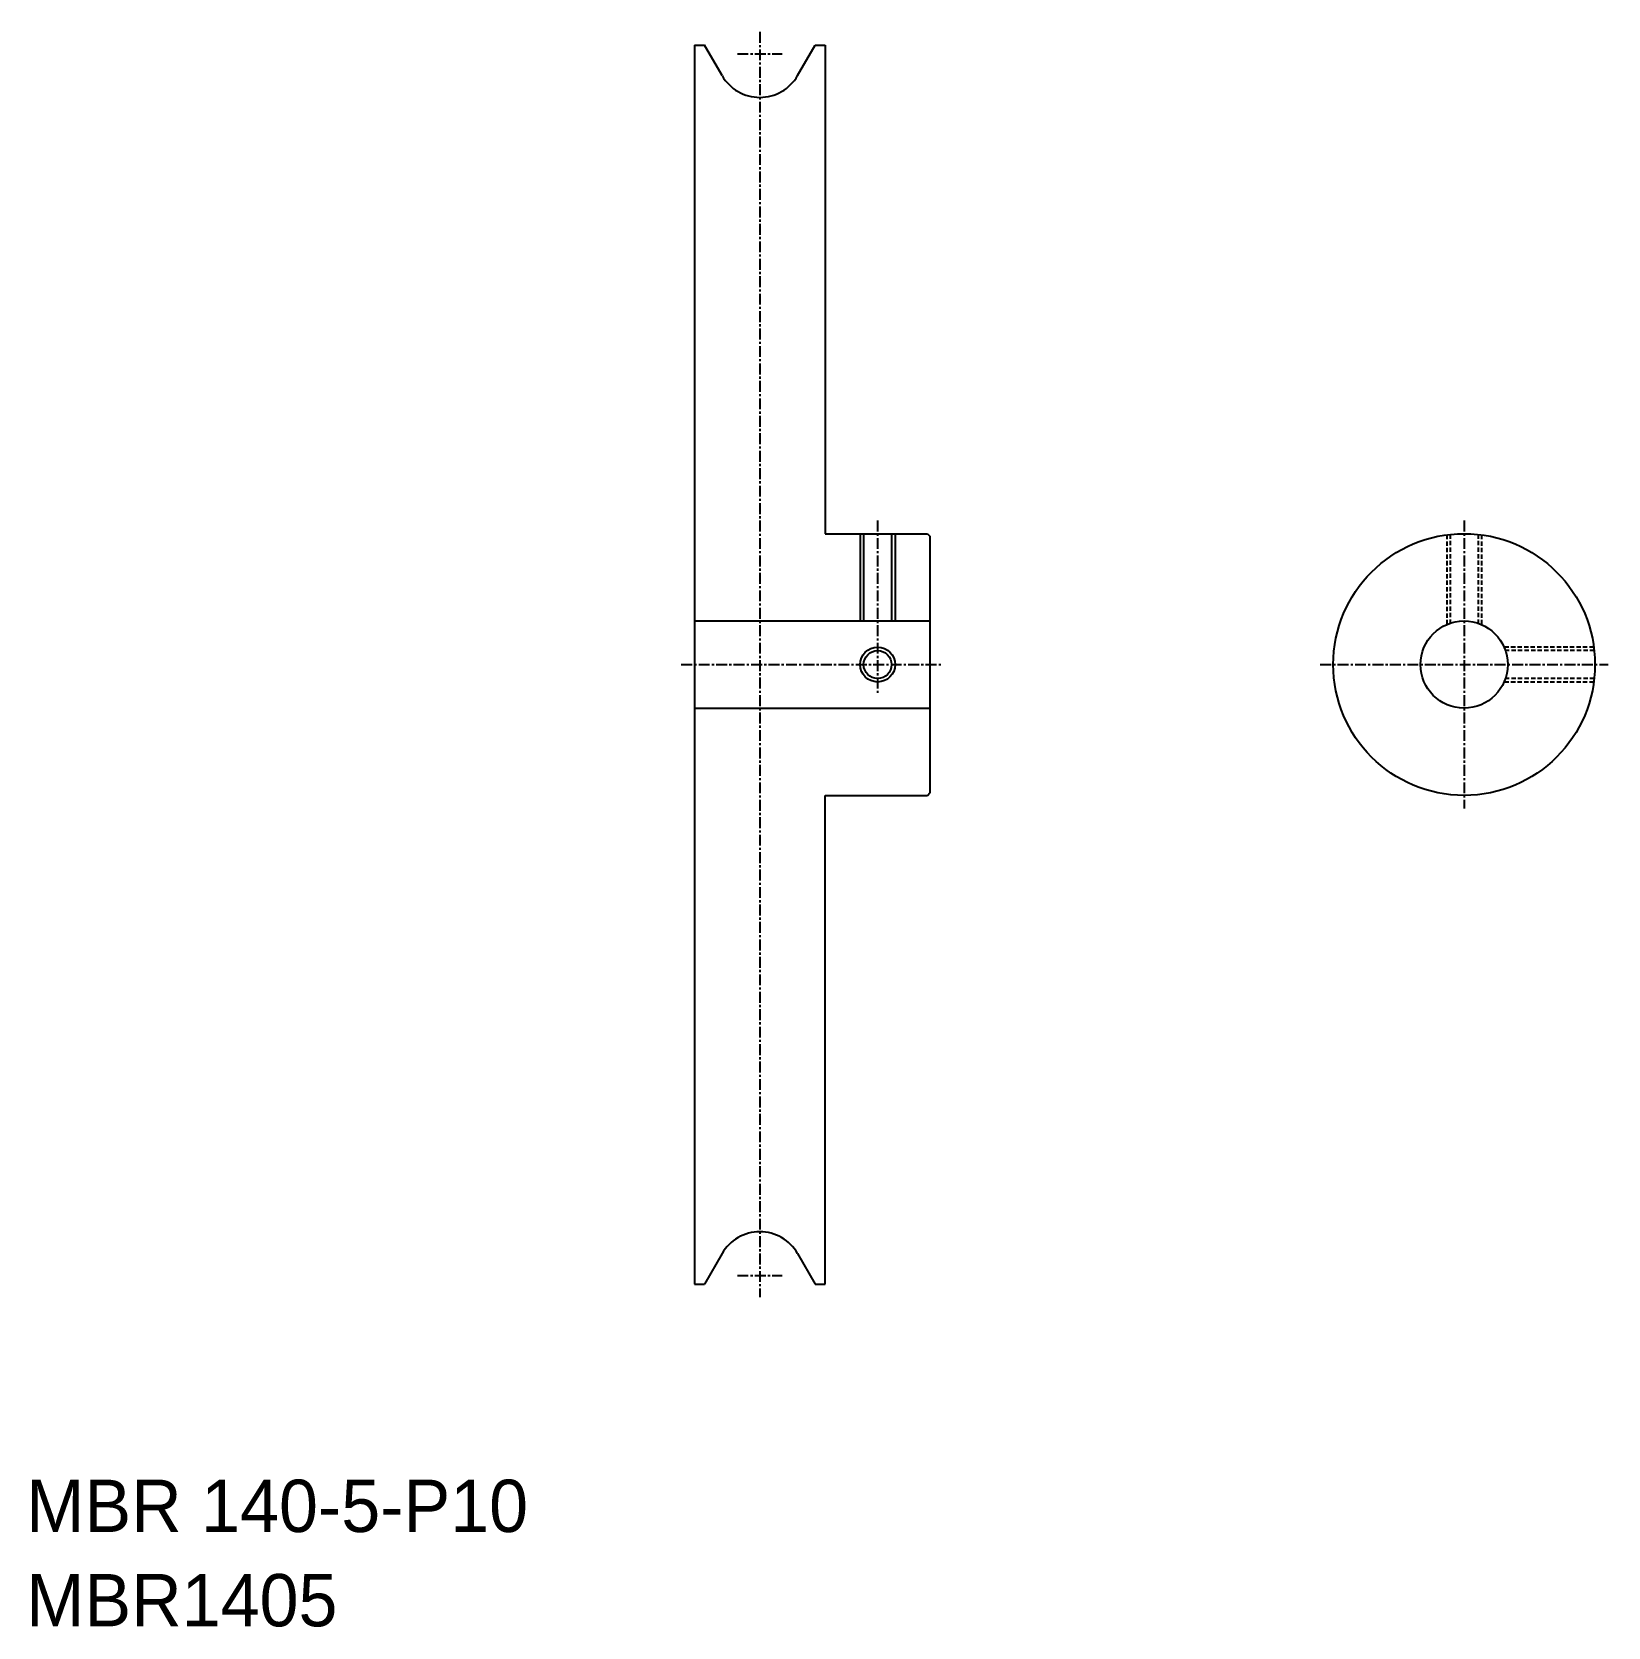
# Model space of a CAD drawing. Extents: x -285 to -105, y -61 to 122.
import ezdxf

# ---------------------------------------------------------------- set-up
doc = ezdxf.new("R2010")
doc.units = 0
doc.linetypes.add('CENTER', pattern=[2, 1.25, -0.25, 0.25, -0.25])
doc.linetypes.add('DASHED', pattern=[0.75, 0.5, -0.25])
doc.layers.get('0').update_dxf_attribs({"linetype": 'CONTINUOUS'})
doc.layers.add('CENTER', color=1, linetype='CENTER')

msp = doc.modelspace()

# ---------------------------------------------------------------- linework, layer by layer
at = {"color": 7, "linetype": 'CONTINUOUS'}
for p, q in [((-209.4, 120.41), (-209.4, -21.59)), ((-209.4, 120.41), (-208.26, 120.41)), ((-206.23, 116.91), (-208.26, 120.41)), ((-197.57, 116.91), (-195.55, 120.41)), ((-195.55, 120.41), (-194.4, 120.41)), ((-194.4, 120.41), (-194.4, 64.41)), ((-194.4, 117.04), (-194.4, 117.04)), ((-194.4, 113.66), (-194.4, 113.66)), ((-194.4, 64.41), (-182.7, 64.41)), ((-190, 64.41), (-190, 54.41)), ((-186.8, 64.41), (-186.8, 54.41)), ((-182.7, 64.41), (-182.4, 64.11)), ((-182.4, 64.11), (-182.4, 34.71)), ((-209.4, 54.41), (-182.4, 54.41)), ((-209.4, 44.41), (-182.4, 44.41)), ((-194.4, 34.41), (-182.7, 34.41)), ((-194.4, -21.59), (-194.4, 34.41)), ((-182.7, 34.41), (-182.4, 34.71)), ((-194.4, -14.84), (-194.4, -14.84)), ((-206.23, -18.09), (-208.26, -21.59)), ((-197.57, -18.09), (-195.55, -21.59)), ((-194.4, -18.21), (-194.4, -18.21)), ((-209.4, -21.59), (-208.26, -21.59)), ((-195.55, -21.59), (-194.4, -21.59))]:
    msp.add_line(p, q, dxfattribs=at)
at = {"color": 3, "linetype": 'CONTINUOUS'}
for p, q in [((-190.4, 64.41), (-190.4, 54.41)), ((-186.4, 64.41), (-186.4, 54.41))]:
    msp.add_line(p, q, dxfattribs=at)
at = {"color": 3, "linetype": 'DASHED'}
for p, q in [((-123.18, 64.28), (-123.18, 53.99)), ((-122.78, 64.33), (-122.78, 54.15)), ((-119.58, 64.33), (-119.58, 54.15)), ((-119.18, 64.28), (-119.18, 53.99)), ((-106.31, 51.41), (-116.6, 51.41)), ((-106.26, 51.01), (-116.44, 51.01)), ((-106.26, 47.81), (-116.44, 47.81)), ((-106.31, 47.41), (-116.6, 47.41))]:
    msp.add_line(p, q, dxfattribs=at)
at = {"color": 7, "linetype": 'CONTINUOUS'}
for centre, radius in [((-121.18, 49.41), 15), ((-121.18, 49.41), 5), ((-188.4, 49.41), 1.6)]:
    msp.add_circle(centre, radius, dxfattribs=at)
at = {"color": 3, "linetype": 'CONTINUOUS'}
msp.add_circle((-188.4, 49.41), 2, dxfattribs=at)
at = {"color": 7, "linetype": 'CONTINUOUS'}
for centre, start, end in [((-201.9, 119.41), 210, 330), ((-201.9, -20.59), 30, 150)]:
    msp.add_arc(centre, 5, start, end, dxfattribs=at)
at = {"layer": 'CENTER', "color": 1, "linetype": 'CENTER'}
for p, q in [((-201.9, 121.91), (-201.9, -23.09)), ((-204.47, 119.41), (-199.34, 119.41)), ((-188.4, 65.91), (-188.4, 45.91)), ((-121.18, 65.91), (-121.18, 32.91)), ((-210.9, 49.41), (-180.9, 49.41)), ((-210.9, 49.41), (-180.9, 49.41)), ((-137.68, 49.41), (-104.68, 49.41)), ((-204.47, -20.59), (-199.34, -20.59))]:
    msp.add_line(p, q, dxfattribs=at)

# ---------------------------------------------------------------- texts
at = {"color": 7, "linetype": 'CONTINUOUS'}
for s, p in [('MBR 140-5-P10', (-285.99, -50)), ('MBR1405', (-285.99, -60.81))]:
    msp.add_text(s, height=6, dxfattribs=at).set_placement(p)

doc.saveas('drawing.dxf')
